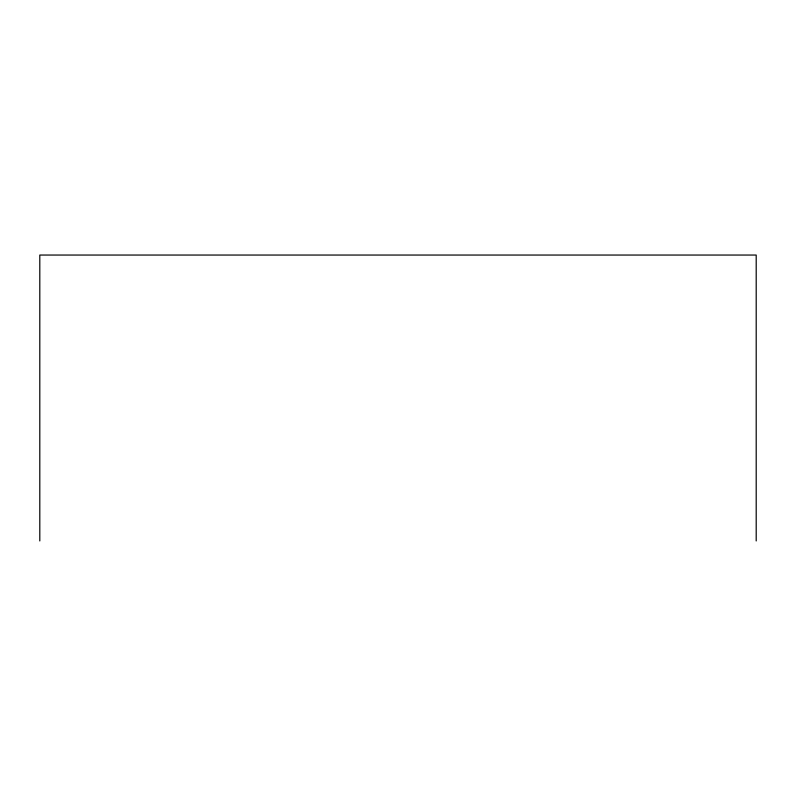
<?xml version="1.0" encoding="UTF-8"?>
<svg xmlns="http://www.w3.org/2000/svg" width="796" height="796" viewBox="0 0 796 796"><rect width="100%" height="100%" fill="white"/><g stroke="black" fill="none" stroke-linecap="round" stroke-linejoin="round"><path stroke-width="1.19" d="M756.2 540.952L756.2 255.048L39.8 255.048L39.8 540.952"/></g></svg>
